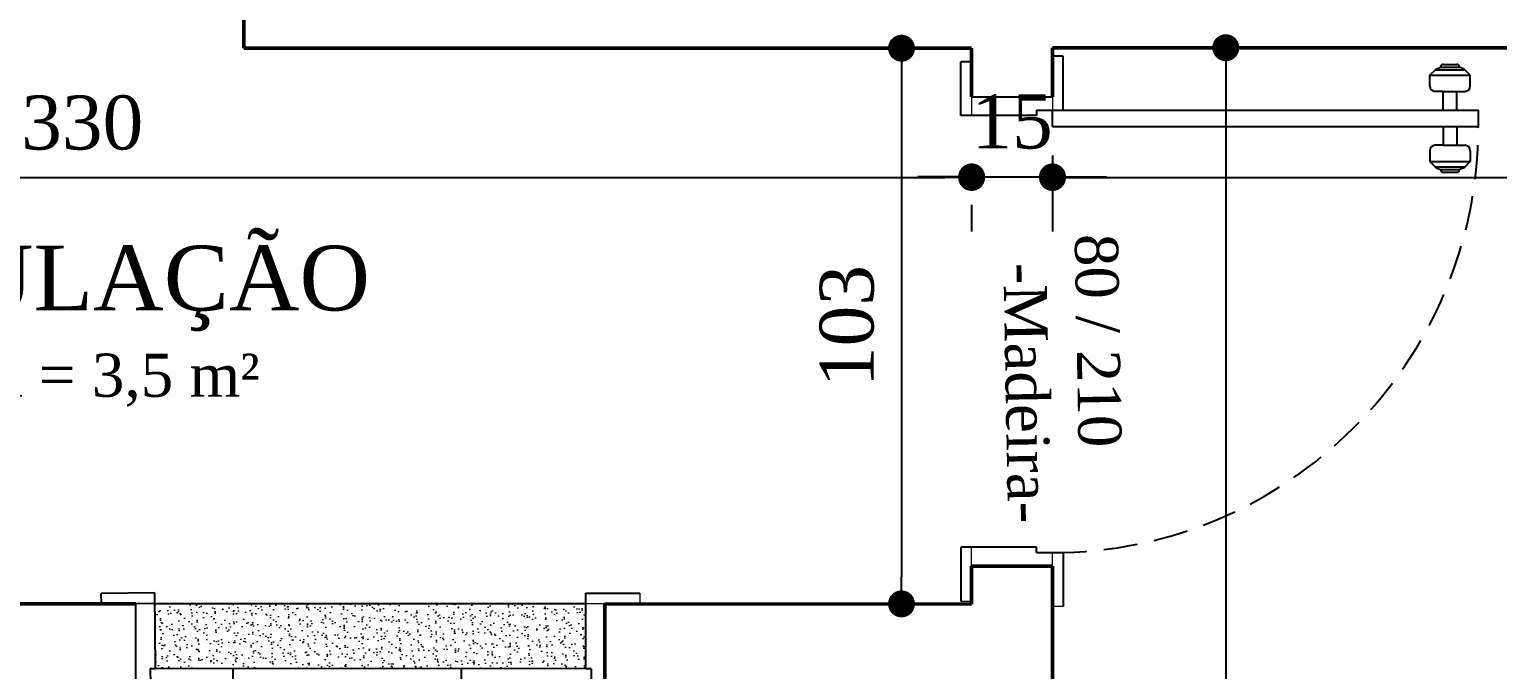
# Model space of a CAD drawing. Header units: centimetres. Extents: x -48696 to 156237, y -5617 to 29024.
# Drawn here: x -45296.9 to -45024.5, y 11385.7 to 11504.4 of the extents above; entities that cross this region are included whole.
import ezdxf

# ---------------------------------------------------------------- set-up
doc = ezdxf.new("R2010")
doc.units = ezdxf.units.CM
doc.linetypes.add('HIDDEN', pattern=[9.525, 6.35, -3.175])
doc.layers.add('A0 BV', color=7, linetype='Continuous', plot=False)
for name, color, linetype in [('ACESSORIOS', 2, 'Continuous'), ('Piso', 55, 'Continuous'), ('PN010', 1, 'Continuous'), ('PORTAS', 3, 'Continuous'), ('Portas-Cotas', 2, 'Continuous'), ('Portas-Projeção', 55, 'HIDDEN')]:
    doc.layers.add(name, color=color, linetype=linetype)
for name, color, linetype, lineweight in [('Parede Baixa', 5, 'Continuous', 50), ('Pisos Externos', 15, 'Continuous', 9), ('Portas - Janelas', 2, 'Continuous', 20)]:
    doc.layers.add(name, color=color, linetype=linetype, lineweight=lineweight)
doc.styles.add('Valéria', font='romantic.ttf', dxfattribs={"height": 10})
doc.dimstyles.new('Cota - 50', dxfattribs={"dimtxt": 10, "dimasz": 5, "dimexe": 10, "dimexo": 20, "dimgap": 5, "dimtad": 1, "dimtxsty": 'Valéria', "dimblk": 'DOT', "dimcen": 0, "dimclrd": 12, "dimclre": 12, "dimclrt": 2, "dimazin": 2, "dimtfac": 1, "dimtix": 1, "dimtmove": 0, "dimatfit": 3, "dimldrblk": 'DOT', "dimfxl": 1, "dimarcsym": 0})

# ---------------------------------------------------------------- blocks, each defined once
blk = doc.blocks.new('_Dot')
at = {"color": 0, "linetype": 'ByBlock', "lineweight": -2}
blk.add_line((-0.5, 0), (-1, 0), dxfattribs=at)
at = {"color": 0, "linetype": 'ByBlock', "const_width": 0.5}
blk.add_lwpolyline([(-0.25, 0, 1), (0.25, 0, 1)], format="xyb", close=True, dxfattribs=at)
blk = doc.blocks.new('*D1688')
at = {"color": 12, "lineweight": -2, "transparency": 16777216}
for p, q in [((-45287.18, 11367.89), (-45287.18, 11343.12)), ((-45122.18, 11368.02), (-45122.18, 11343.12)), ((-45282.18, 11353.12), (-45127.18, 11353.12))]:
    blk.add_line(p, q, dxfattribs=at)
at = {"layer": 'Defpoints', "color": 0, "transparency": 16777216}
for p in [(-45287.18, 11387.89), (-45122.18, 11388.02), (-45122.18, 11353.12)]:
    blk.add_point(p, dxfattribs=at)
at = {"color": 12, "lineweight": -2, "transparency": 16777216, "xscale": 5, "yscale": 5, "zscale": 5, "rotation": 180}
blk.add_blockref('_Dot', (-45287.18, 11353.12), dxfattribs=at)
at = {"color": 12, "lineweight": -2, "transparency": 16777216, "xscale": 5, "yscale": 5, "zscale": 5}
blk.add_blockref('_Dot', (-45122.18, 11353.12), dxfattribs=at)
at = {"color": 2, "transparency": 16777216, "insert": (-45204.68, 11363.32), "char_height": 10, "attachment_point": 5, "style": 'Valéria'}
blk.add_mtext('165', dxfattribs=at)
blk = doc.blocks.new('*D1780')
at = {"color": 12, "lineweight": -2, "transparency": 16777216}
for p, q in [((-45087.12, 11500.97), (-45064.97, 11500.97)), ((-45074.97, 11495.97), (-45074.97, 11160.97)), ((-45092.12, 11155.97), (-45064.97, 11155.97))]:
    blk.add_line(p, q, dxfattribs=at)
at = {"layer": 'Defpoints', "color": 0, "transparency": 16777216}
for p in [(-45107.12, 11500.97), (-45112.12, 11155.97), (-45074.97, 11155.97)]:
    blk.add_point(p, dxfattribs=at)
at = {"color": 12, "lineweight": -2, "transparency": 16777216, "xscale": 5, "yscale": 5, "zscale": 5}
for p, rotation in [((-45074.97, 11500.97), 90), ((-45074.97, 11155.97), 270)]:
    blk.add_blockref('_Dot', p, dxfattribs=dict(at, rotation=rotation))
at = {"color": 2, "transparency": 16777216, "insert": (-45085.16, 11328.47), "char_height": 10, "attachment_point": 5, "rotation": 90, "style": 'Valéria'}
blk.add_mtext('345', dxfattribs=at)
blk = doc.blocks.new('*D1689')
at = {"color": 12, "lineweight": -2, "transparency": 16777216}
for p, q in [((-45142.12, 11500.88), (-45145.13, 11500.88)), ((-45135.13, 11495.88), (-45135.13, 11402.88)), ((-45142.12, 11397.88), (-45145.13, 11397.88))]:
    blk.add_line(p, q, dxfattribs=at)
at = {"layer": 'Defpoints', "color": 0, "transparency": 16777216}
for p in [(-45122.12, 11500.88), (-45135.13, 11397.88), (-45122.12, 11397.88)]:
    blk.add_point(p, dxfattribs=at)
at = {"color": 12, "lineweight": -2, "transparency": 16777216, "xscale": 5, "yscale": 5, "zscale": 5}
for p, rotation in [((-45135.13, 11500.88), 90), ((-45135.13, 11397.88), 270)]:
    blk.add_blockref('_Dot', p, dxfattribs=dict(at, rotation=rotation))
at = {"color": 2, "transparency": 16777216, "insert": (-45145.24, 11449.38), "char_height": 10, "attachment_point": 5, "rotation": 90, "style": 'Valéria'}
blk.add_mtext('103', dxfattribs=at)
blk = doc.blocks.new('*D1828')
at = {"layer": 'A0 BV', "color": 12, "lineweight": -2, "transparency": 16777216}
for p, q in [((-45447.12, 11476.92), (-45127.12, 11476.92)), ((-45122.12, 11471.88), (-45122.12, 11466.92)), ((-45452.12, 11462.95), (-45452.12, 11466.92))]:
    blk.add_line(p, q, dxfattribs=at)
at = {"layer": 'Defpoints', "color": 0, "transparency": 16777216}
for p in [(-45122.12, 11491.88), (-45452.12, 11482.95), (-45122.12, 11476.92)]:
    blk.add_point(p, dxfattribs=at)
at = {"layer": 'A0 BV', "color": 12, "lineweight": -2, "transparency": 16777216, "xscale": 5, "yscale": 5, "zscale": 5, "rotation": 180}
blk.add_blockref('_Dot', (-45452.12, 11476.92), dxfattribs=at)
at = {"layer": 'A0 BV', "color": 12, "lineweight": -2, "transparency": 16777216, "xscale": 5, "yscale": 5, "zscale": 5}
blk.add_blockref('_Dot', (-45122.12, 11476.92), dxfattribs=at)
at = {"layer": 'A0 BV', "color": 2, "transparency": 16777216, "insert": (-45287.12, 11487.04), "char_height": 10, "attachment_point": 5, "style": 'Valéria'}
blk.add_mtext('330', dxfattribs=at)
blk = doc.blocks.new('*D1829')
at = {"layer": 'A0 BV', "color": 12, "lineweight": -2, "transparency": 16777216}
for p, q in [((-45127.12, 11477.03), (-45132.12, 11477.03)), ((-45122.12, 11477.03), (-45107.12, 11477.03)), ((-45102.12, 11477.03), (-45097.12, 11477.03)), ((-45122.12, 11471.88), (-45122.12, 11467.03)), ((-45107.12, 11471.88), (-45107.12, 11467.03))]:
    blk.add_line(p, q, dxfattribs=at)
at = {"layer": 'Defpoints', "color": 0, "transparency": 16777216}
for p in [(-45122.12, 11491.88), (-45107.12, 11491.88), (-45107.12, 11477.03)]:
    blk.add_point(p, dxfattribs=at)
at = {"layer": 'A0 BV', "color": 12, "lineweight": -2, "transparency": 16777216, "xscale": 5, "yscale": 5, "zscale": 5}
blk.add_blockref('_Dot', (-45122.12, 11477.03), dxfattribs=at)
at = {"layer": 'A0 BV', "color": 12, "lineweight": -2, "transparency": 16777216, "xscale": 5, "yscale": 5, "zscale": 5, "rotation": 180}
blk.add_blockref('_Dot', (-45107.12, 11477.03), dxfattribs=at)
at = {"layer": 'A0 BV', "color": 2, "transparency": 16777216, "insert": (-45114.62, 11487.23), "char_height": 10, "attachment_point": 5, "style": 'Valéria'}
blk.add_mtext('15', dxfattribs=at)
blk = doc.blocks.new('*D1830')
at = {"layer": 'A0 BV', "color": 12, "lineweight": -2, "transparency": 16777216}
for p, q in [((-45107.12, 11480.97), (-45107.12, 11466.92)), ((-44832.12, 11480.89), (-44832.12, 11466.92)), ((-45102.12, 11476.92), (-44837.12, 11476.92))]:
    blk.add_line(p, q, dxfattribs=at)
at = {"layer": 'Defpoints', "color": 0, "transparency": 16777216}
for p in [(-45107.12, 11500.97), (-44832.12, 11500.89), (-44832.12, 11476.92)]:
    blk.add_point(p, dxfattribs=at)
at = {"layer": 'A0 BV', "color": 12, "lineweight": -2, "transparency": 16777216, "xscale": 5, "yscale": 5, "zscale": 5, "rotation": 180}
blk.add_blockref('_Dot', (-45107.12, 11476.92), dxfattribs=at)
at = {"layer": 'A0 BV', "color": 12, "lineweight": -2, "transparency": 16777216, "xscale": 5, "yscale": 5, "zscale": 5}
blk.add_blockref('_Dot', (-44832.12, 11476.92), dxfattribs=at)
at = {"layer": 'A0 BV', "color": 2, "transparency": 16777216, "insert": (-44969.62, 11487.12), "char_height": 10, "attachment_point": 5, "style": 'Valéria'}
blk.add_mtext('275', dxfattribs=at)

msp = doc.modelspace()

# ---------------------------------------------------------------- hatches: boundary and pattern name
at = {"layer": 'Piso'}
h = msp.add_hatch(dxfattribs=at)
h.set_pattern_fill('ANSI37', color=256, scale=13.333333, angle=45)
h.set_pattern_definition([(90, (-26378.48, -7504.41), (-42.33333, 3e-14), []), (180, (-26378.48, -7504.41), (-3e-14, -42.33333), [])])
h.paths.add_polyline_path([(-45182.14479, 11382.86365), (-45182.68077, 11382.86599), (-45182.68077, 11380.86599), (-45192.67939, 11380.97973), (-45192.67939, 11385.86599), (-45274.50174, 11385.91775), (-45274.50364, 11382.91759), (-45271.47255, 11382.94723), (-45270.76365, 11310.45069), (-45267.26382, 11310.48492), (-45267.26133, 11313.40079), (-45263.71302, 11313.39776), (-45262.4382, 11311.55433), (-45261.67341, 11311.55433), (-45261.67341, 11307.50065), (-45262.47708, 11307.43897), (-45264.10742, 11305.15504), (-45267.72275, 11305.38713), (-45267.23938, 11307.98503), (-45270.73921, 11307.95081), (-45270.7001, 11303.951), (-45273.69995, 11303.92167), (-45273.73907, 11307.92148), (-45277.23923, 11307.92148), (-45277.23923, 11305.1726), (-45280.98131, 11305.1726), (-45282.89806, 11307.51397), (-45282.49012, 11310.66601), (-45280.72776, 11313.23441), (-45277.20716, 11313.23441), (-45277.26334, 11310.38714), (-45273.76351, 11310.42136), (-45274.45285, 11380.91799), (-45284.45237, 11380.91799), (-45284.45237, 11382.8934), (-45287.18077, 11382.8934), (-45287.15547, 11243.02357), (-45122.1168, 11242.97558), (-45122.1168, 11244.74717), (-45126.3448, 11244.74717), (-45126.76559, 11246.72823), (-45127.53149, 11247.82459), (-45127.56132, 11264.30284), (-45124.56323, 11264.30284), (-45125.06305, 11261.70028), (-45126.3448, 11249.01383), (-45122.1168, 11249.01383), (-45122.1168, 11266.05722), (-45128.75596, 11266.52905), (-45129.51917, 11270.12931), (-45130.71387, 11270.12931), (-45130.71387, 11252.76014), (-45192.34837, 11251.85136), (-45189.67111, 11294.67632), (-45130.71387, 11291.76515), (-45130.71387, 11274.39598), (-45129.02824, 11274.39598), (-45128.61712, 11278.43104), (-45122.1168, 11280.74584), (-45122.1168, 11308.03377), (-45182.14479, 11308.03377)])
edge = h.paths.add_edge_path()
edge.add_line((-45122.1168, 11156.01566), (-45287.18077, 11156.01566))
edge.add_line((-45287.18077, 11156.01566), (-45287.15751, 11236.02357))
edge.add_line((-45287.15751, 11236.02357), (-45122.1168, 11236.02357))
edge.add_line((-45122.1168, 11236.02357), (-45122.1168, 11204.30218))
edge.add_line((-45122.1168, 11204.30218), (-45124.30921, 11204.30218))
edge.add_line((-45124.30921, 11204.30218), (-45123.6578, 11197.5375))
edge.add_line((-45123.6578, 11197.5375), (-45126.28921, 11197.5375))
edge.add_line((-45126.28921, 11197.5375), (-45133.03677, 11197.02918))
edge.add_line((-45133.03677, 11197.02918), (-45133.03677, 11195.90218))
edge.add_line((-45133.03677, 11195.90218), (-45161.26311, 11195.90218))
edge.add_line((-45161.26311, 11195.90218), (-45161.26311, 11208.47385))
edge.add_line((-45161.26311, 11208.47385), (-45191.94499, 11208.47385))
edge.add_line((-45191.94499, 11208.47385), (-45191.94499, 11177.73052))
edge.add_line((-45191.94499, 11177.73052), (-45161.26311, 11177.73052))
edge.add_line((-45161.26311, 11177.73052), (-45161.26311, 11190.30218))
edge.add_line((-45161.26311, 11190.30218), (-45133.03677, 11190.30218))
edge.add_line((-45133.03677, 11190.30218), (-45133.03677, 11189.17518))
edge.add_line((-45133.03677, 11189.17518), (-45129.02696, 11189.17518))
edge.add_line((-45129.02696, 11189.17518), (-45126.28921, 11188.66687))
edge.add_line((-45126.28921, 11188.66687), (-45123.6578, 11188.66687))
edge.add_line((-45123.6578, 11188.66687), (-45123.65327, 11182.70925))
edge.add_line((-45123.65327, 11182.70925), (-45123.68213, 11182.25938))
edge.add_line((-45123.68213, 11182.25938), (-45122.1168, 11181.90218))
edge.add_line((-45122.1168, 11181.90218), (-45122.1168, 11155.97267))
at = {"layer": 'Pisos Externos'}
h = msp.add_hatch(dxfattribs=at)
h.set_pattern_fill('AR-SAND', color=256, scale=0.05, angle=135)
h.set_pattern_definition([(172.5, (-26378.4815, -7504.4114), (-1.67376745, -1.78690674), [0, -1.9304, 0, -2.159, 0, -2.06375]), (142.5, (-26378.4815, -7504.4114), (-4.12366426, -0.94505464), [0, -1.0414, 0, -1.7399, 0, -0.66675]), (102.5, (-26377.3769, -7505.516), (-2.80166156, 2.79149913), [0, -0.635, 0, -2.286, 0, -2.9845]), (92.5, (-26377.377, -7505.516), (-3.4877539, 1.91140555), [0, -0.3175, 0, -1.4986, 0, -1.7145])])
h.paths.add_polyline_path([(-45193.68077, 11397.86599), (-45273.61853, 11397.86599), (-45273.50179, 11385.92753), (-45193.68077, 11385.86599)])

# ---------------------------------------------------------------- linework, layer by layer
at = {"color": 5}
for p, q in [((-45122.1168, 11491.88254), (-45107.1168, 11491.88254)), ((-45277.18077, 11382.89129), (-45277.18077, 11397.89419))]:
    msp.add_line(p, q, dxfattribs=at)
at = {"layer": 'ACESSORIOS'}
msp.add_line((-45105.1168, 11499.38254), (-45107.1168, 11499.38254), dxfattribs=at)
at = {"layer": 'Parede Baixa'}
for p, q in [((-45257.1168, 11500.88109), (-45257.1168, 11516.01485)), ((-45122.1168, 11500.88109), (-45257.1168, 11500.88109)), ((-45122.1168, 11500.88109), (-45122.1168, 11491.88254)), ((-45107.1168, 11500.97123), (-45107.1168, 11491.88254)), ((-45107.1168, 11500.97123), (-44832.08336, 11500.89125)), ((-45122.1168, 11404.88254), (-45122.11884, 11397.8462)), ((-45122.1168, 11404.88254), (-45107.1168, 11404.88254)), ((-45107.1168, 11404.88254), (-45107.1168, 11155.97122)), ((-45277.18077, 11397.89419), (-45302.18077, 11397.89419)), ((-45190.18077, 11397.86599), (-45122.1168, 11397.8462)), ((-45190.18077, 11397.86599), (-45190.18077, 11382.86599))]:
    msp.add_line(p, q, dxfattribs=at)
at = {"layer": 'PN010'}
for p, q in [((-45193.68077, 11397.86599), (-45273.56964, 11397.86599)), ((-45193.68077, 11385.86599), (-45273.50179, 11385.92753))]:
    msp.add_line(p, q, dxfattribs=at)
at = {"layer": 'PORTAS', "color": 2, "linetype": 'Continuous'}
for p, q in [((-45122.1168, 11498.38254), (-45124.1168, 11498.38254)), ((-45124.1168, 11488.38254), (-45124.1168, 11498.38254)), ((-45105.1168, 11489.38254), (-45105.1168, 11499.38254)), ((-45034.6168, 11497.88254), (-45032.1168, 11497.88254)), ((-45037.1168, 11495.88254), (-45035.97035, 11497.02899)), ((-45037.1168, 11495.88254), (-45029.6168, 11495.88254)), ((-45037.1168, 11493.88254), (-45037.1168, 11495.88254)), ((-45037.04891, 11495.95043), (-45036.98102, 11495.88254)), ((-45036.1168, 11496.88254), (-45030.6168, 11496.88254)), ((-45035.97035, 11497.02899), (-45035.1168, 11497.38254)), ((-45035.1168, 11497.38254), (-45031.6168, 11497.38254)), ((-45030.76324, 11497.02899), (-45031.6168, 11497.38254)), ((-45029.6168, 11495.88254), (-45030.76324, 11497.02899)), ((-45029.6168, 11493.88254), (-45029.6168, 11495.88254)), ((-45034.6168, 11492.88254), (-45036.1168, 11492.88254)), ((-45034.6168, 11489.38254), (-45034.6168, 11492.88254)), ((-45034.6168, 11492.88254), (-45032.1168, 11492.88254)), ((-45032.1168, 11489.38254), (-45032.1168, 11492.88254)), ((-45032.1168, 11492.88254), (-45030.6168, 11492.88254)), ((-45110.1168, 11488.38254), (-45124.1168, 11488.38254)), ((-45110.1168, 11489.38254), (-45107.1168, 11489.38254)), ((-45110.1168, 11489.38254), (-45110.1168, 11488.38254)), ((-45107.1168, 11489.38254), (-45028.1168, 11489.38254)), ((-45107.1168, 11486.38254), (-45107.1168, 11489.38254)), ((-45028.1168, 11486.38254), (-45028.1168, 11489.38254)), ((-45107.1168, 11486.38254), (-45028.1168, 11486.38254)), ((-45034.6168, 11486.38254), (-45034.6168, 11482.88254)), ((-45032.1168, 11486.38254), (-45032.1168, 11482.88254)), ((-45037.1168, 11481.88254), (-45037.1168, 11479.88254)), ((-45034.6168, 11482.88254), (-45036.1168, 11482.88254)), ((-45034.6168, 11482.88254), (-45032.1168, 11482.88254)), ((-45032.1168, 11482.88254), (-45030.6168, 11482.88254)), ((-45029.6168, 11481.88254), (-45029.6168, 11479.88254)), ((-45037.1168, 11479.88254), (-45029.6168, 11479.88254)), ((-45037.1168, 11479.88254), (-45035.97035, 11478.73609)), ((-45037.04891, 11479.81465), (-45036.98102, 11479.88254)), ((-45036.1168, 11478.88254), (-45030.6168, 11478.88254)), ((-45035.97035, 11478.73609), (-45035.1168, 11478.38254)), ((-45030.76324, 11478.73609), (-45031.6168, 11478.38254)), ((-45029.6168, 11479.88254), (-45030.76324, 11478.73609)), ((-45035.1168, 11478.38254), (-45031.6168, 11478.38254)), ((-45034.6168, 11477.88254), (-45032.1168, 11477.88254)), ((-45124.1168, 11408.38254), (-45124.1168, 11398.38254)), ((-45110.1168, 11408.38254), (-45124.1168, 11408.38254)), ((-45110.1168, 11407.38254), (-45110.1168, 11408.38254)), ((-45110.1168, 11407.38254), (-45105.1168, 11407.38254)), ((-45105.1168, 11407.38254), (-45105.1168, 11397.38254)), ((-45273.63871, 11399.92953), (-45283.58931, 11399.83223)), ((-45283.56976, 11397.83232), (-45283.58931, 11399.83223)), ((-45273.50179, 11385.92753), (-45273.63871, 11399.92953)), ((-45193.68077, 11399.86599), (-45183.67932, 11399.86599)), ((-45193.68077, 11385.86599), (-45193.68077, 11399.86599)), ((-45274.50174, 11385.91775), (-45273.50179, 11385.92753)), ((-45274.50174, 11385.91775), (-45274.47241, 11382.91789)), ((-45192.68077, 11385.86599), (-45193.68077, 11385.86599)), ((-45192.68077, 11385.86599), (-45192.68077, 11380.86599))]:
    msp.add_line(p, q, dxfattribs=at)
for centre, radius, start, end in [((-45034.6168, 11497.38254), 0.5, 90, 180), ((-45032.1168, 11497.38254), 0.5, 0, 90), ((-45036.1168, 11493.88254), 1, 180, 270), ((-45030.6168, 11493.88254), 1, 270, 0), ((-45036.1168, 11481.88254), 1, 90, 180), ((-45030.6168, 11481.88254), 1, 0, 90), ((-45034.6168, 11478.38254), 0.5, 180, 270), ((-45032.1168, 11478.38254), 0.5, 270, 0)]:
    msp.add_arc(centre, radius, start, end, dxfattribs=at)
at = {"layer": 'Portas - Janelas'}
for p, q in [((-45122.1168, 11491.88254), (-45122.1168, 11488.38254)), ((-45107.1168, 11491.88254), (-45107.1168, 11489.38254)), ((-45122.1168, 11404.88254), (-45122.1168, 11408.38254)), ((-45107.1168, 11404.88254), (-45107.1168, 11407.38254)), ((-45183.67932, 11399.86599), (-45183.67562, 11397.89316)), ((-45190.17932, 11397.86599), (-45193.67932, 11397.86599)), ((-45124.1168, 11398.38254), (-45122.14397, 11398.37884)), ((-45105.1168, 11397.38254), (-45107.1168, 11397.38254))]:
    msp.add_line(p, q, dxfattribs=at)
at = {"layer": 'Portas-Cotas'}
msp.add_line((-45273.57023, 11397.9301), (-45277.18077, 11397.89419), dxfattribs=at)
at = {"layer": 'Portas-Projeção'}
msp.add_arc((-45107.1168, 11486.38254), 79, 270, 0, dxfattribs=at)

# ---------------------------------------------------------------- texts
at = {"layer": 'Portas-Cotas', "insert": (-45292.6411, 11464.28128), "char_height": 12, "attachment_point": 2, "style": 'Valéria'}
msp.add_mtext('CIRCULAÇÃO\\P{\\H0.6667x;ÁREA = 3,5 m²}', dxfattribs=at)
at = {"layer": 'Portas-Cotas', "insert": (-45105.1952, 11437.09874), "char_height": 8, "attachment_point": 5, "rotation": 271.0238936, "style": 'Valéria'}
msp.add_mtext('\\pxi-2.3669;80 / 210\\P\\pi0;-Madeira-', dxfattribs=at)

# ---------------------------------------------------------------- dimensions: what is measured, and where the dimension line sits
for base, p1, p2, picture, middle in [((-45135.13267, 11397.88109), (-45122.1168, 11500.88109), (-45122.1168, 11397.88109), '*D1689', (-45145.24362, 11449.38109)), ((-45074.96662, 11155.97267), (-45107.1168, 11500.97123), (-45112.1168, 11155.97267), '*D1780', (-45085.15892, 11328.47195))]:
    dim = msp.add_linear_dim(base=base, p1=p1, p2=p2, angle=90, dimstyle='Cota - 50')
    dim.commit()
    dim.dimension.update_dxf_attribs({"geometry": picture, "text_midpoint": middle})
dim = msp.add_linear_dim(base=(-45122.18077, 11353.1234), p1=(-45287.18077, 11387.89419), p2=(-45122.18077, 11388.0241), dimstyle='Cota - 50')
dim.commit()
dim.dimension.update_dxf_attribs({"geometry": '*D1688', "text_midpoint": (-45204.68077, 11363.31571)})
at = {"layer": 'A0 BV'}
dim = msp.add_linear_dim(base=(-44832.11681, 11476.92473), p1=(-45107.1168, 11500.97123), p2=(-44832.11681, 11500.89126), dimstyle='Cota - 50', dxfattribs=at)
dim.commit()
dim.dimension.update_dxf_attribs({"geometry": '*D1830', "text_midpoint": (-44969.6168, 11487.11703)})
for base, p1, p2, picture, middle in [((-45122.1168, 11476.92473), (-45452.1168, 11482.95263), (-45122.1168, 11491.88254), '*D1828', (-45287.1168, 11487.03567)), ((-45107.1168, 11477.03286), (-45122.1168, 11491.88254), (-45107.1168, 11491.88254), '*D1829', (-45114.6168, 11487.22517))]:
    dim = msp.add_linear_dim(base=base, p1=p1, p2=p2, dimstyle='Cota - 50', override={"dimtmove": 1}, dxfattribs=at)
    dim.commit()
    dim.dimension.update_dxf_attribs({"geometry": picture, "text_midpoint": middle})

doc.saveas('drawing.dxf')
